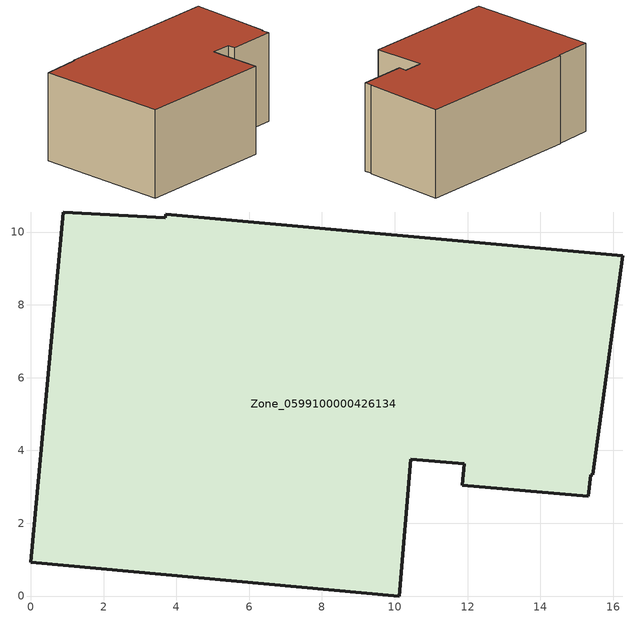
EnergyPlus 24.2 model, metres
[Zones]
Zone_0599100000426134
 floor ground (C_G): 11.91,3.63 10.44,3.76 10.12,0 0,0.92 0.89,10.55 3.69,10.39 3.7,10.49 16.26,9.35 15.44,3.33 15.38,3.33 15.32,2.74 11.85,3.04 z0
 wall outside (C_F): 10.44,3.76 11.91,3.63 11.85,3.04 15.32,2.74 15.38,3.33 15.44,3.33 16.26,9.35 3.7,10.49 3.69,10.39 0.89,10.55 0,0.92 10.12,0 10.44,3.76 z0:6.44
 roof outside (C_R): 3.7,10.49 3.69,10.39 0.89,10.55 0,0.92 10.12,0 10.44,3.76 11.91,3.63 11.85,3.04 15.32,2.74 15.38,3.33 15.44,3.33 16.26,9.35 z6.44
[BUILDING]
Pand.0599100000426134: North Axis=0; Terrain=City; Loads Convergence Tolerance Value=0.04; Temperature Convergence Tolerance Value=0.4; Solar Distribution=FullExterior; Maximum Number of Warmup Days=25; Minimum Number of Warmup Days=1
[Site:Location]
Rotterdam.The.Hague.AP_ZH_NLD Design_Conditions: Latitude=51.96; Longitude=4.45; Time Zone=1; Elevation=-4.5
[SITE:GROUNDTEMPERATURE:BUILDINGSURFACE]
18, 18, 18, 18, 18, 18, 18, 18, 18, 18, 18, 18
[MATERIAL] Thermal Absorptance=0.9; Solar Absorptance=0.7; Visible Absorptance=0.7
Name | Roughness | Thickness | Conductivity | Density | Specific Heat
G.D.2006-2014 | MediumSmooth | 0.15 | 0.06 | 540 | 1210
F.D.2006-2014 | Rough | 0.3 | 0.12 | 1920 | 840
R.D.2006-2014 | MediumRough | 0.2 | 0.08 | 1500 | 1000
[CONSTRUCTION]
C_G: G.D.2006-2014
C_F: F.D.2006-2014
C_R: R.D.2006-2014
[ZONE]
Zone_0599100000426134: Type=1; Multiplier=1; Ceiling Height=Autocalculate; Volume=Autocalculate; Floor Area=autocalculate; Part of Total Floor Area=Yes
[ZONEINFILTRATION:DESIGNFLOWRATE]
Infil_Zone_0599100000426134: Zone or ZoneList or Space or SpaceList=Zone_0599100000426134; Schedule=AlwaysOn; Design Flow Rate Calculation Method=Flow/Area; Flow Rate per Floor Area=0.0021; Constant Term Coefficient=1; Temperature Term Coefficient=0; Velocity Term Coefficient=0; Velocity Squared Term Coefficient=0
[HVACTEMPLATE:ZONE:IDEALLOADSAIRSYSTEM]
Zone_0599100000426134: Maximum Heating Supply Air Temperature=50; Minimum Cooling Supply Air Temperature=13; Maximum Heating Supply Air Humidity Ratio=0.0156; Minimum Cooling Supply Air Humidity Ratio=0.0077; Heating Limit=NoLimit; Cooling Limit=NoLimit; Dehumidification Control Type=ConstantSensibleHeatRatio; Cooling Sensible Heat Ratio=0.7; Dehumidification Setpoint=60; Humidification Control Type=None; Humidification Setpoint=30; Outdoor Air Method=None; Outdoor Air Flow Rate per Person=0.00944; Outdoor Air Flow Rate per Zone Floor Area=0; Outdoor Air Flow Rate per Zone=0; Demand Controlled Ventilation Type=None; Outdoor Air Economizer Type=NoEconomizer; Heat Recovery Type=None; Sensible Heat Recovery Effectiveness=0.7; Latent Heat Recovery Effectiveness=0.65
[ZONECONTROL:THERMOSTAT]
ThermostatControl_Zone_0599100000426134: Zone or ZoneList=Zone_0599100000426134; Control Type Schedule=DualSetpointControlType; Control 1=Thermostat_Zone_0599100000426134; Temperature Difference Between Cutout And Setpoint=0
[THERMOSTATSETPOINT:DUALSETPOINT]
Thermostat_Zone_0599100000426134: Heating Setpoint Temperature Schedule=HeatingSetpoint_Zone_0599100000426134; Cooling Setpoint Temperature Schedule=CoolingSetpoint_Zone_0599100000426134
[SCHEDULE:COMPACT]
HeatingSetpoint_Zone_0599100000426134: Through: 12/31, For: AllDays, Until: 24:00, 21
CoolingSetpoint_Zone_0599100000426134: Through: 12/31, For: AllDays, Until: 24:00, 24
DualSetpointControlType: Through: 12/31, For: AllDays, Until: 24:00, 4
AlwaysOn: Through: 12/31, For: AllDays, Until: 24:00, 1
